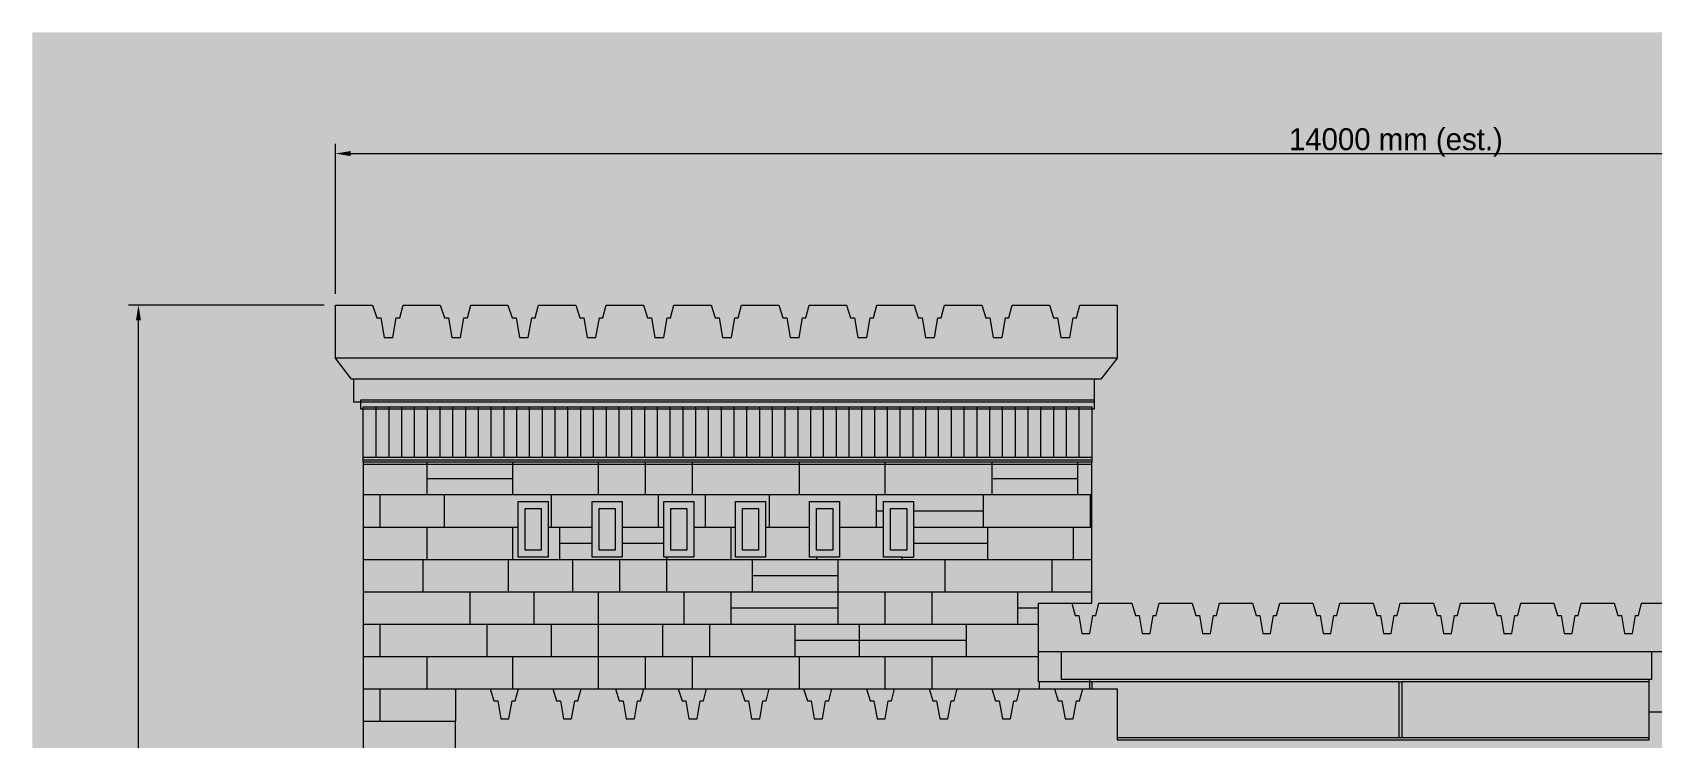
# Model space of a CAD drawing. Header units: millimetres. Extents: x -2000 to 16000, y -1200 to 12411.
# Drawn here: x -2000 to 8695, y 7748 to 12411 of the extents above; entities that cross this region are included whole.
import ezdxf

# ---------------------------------------------------------------- set-up
doc = ezdxf.new("R2010")
doc.units = ezdxf.units.MM
for name, color, linetype, lineweight, true_color in [('00_WHITE_BACKGROUND', 7, 'Continuous', 18, 0xffffff), ('01_STRUCTURE', 7, 'Continuous', 18, 0x000000), ('02_CORNICES', 7, 'Continuous', 18, 0x000000), ('03_FRAMES_DOORS', 7, 'Continuous', 18, 0x000000), ('05_STONE_JOINTS', 7, 'Continuous', 18, 0x000000), ('09_ESTIMATED_DIMS', 7, 'Continuous', 18, 0x000000)]:
    doc.layers.add(name, color=color, linetype=linetype, lineweight=lineweight, true_color=true_color)
doc.dimstyles.get("Standard").update_dxf_attribs({"dimtxt": 2.5, "dimasz": 2.5, "dimexe": 1.25, "dimexo": 0.625, "dimtad": 1, "dimcen": 2.5, "dimazin": 3, "dimtfac": 1, "dimtmove": 0, "dimatfit": 3})

msp = doc.modelspace()

# ---------------------------------------------------------------- linework, layer by layer
at = {"layer": '00_WHITE_BACKGROUND', "lineweight": 18, "true_color": 0xffffff}
msp.add_solid([(-2000, -1200), (16000, -1200), (-2000, 12410.687), (16000, 12410.687)], dxfattribs=at)
at = {"layer": '01_STRUCTURE', "color": 7, "lineweight": 18, "true_color": 0x000000}
for points in [[(183.2061, 9572.5191), (183.2061, 9587.7863), (4992.3664, 9587.7863)], [(183.2061, 9145.0382), (183.2061, 8931.2977), (183.2061, 8717.5573), (183.2061, 8503.8168), (183.2061, 8290.0763), (183.2061, 8076.3359), (183.2061, 7862.5954), (183.2061, 7648.855), (183.2061, 7435.1145), (183.2061, 7221.374), (183.2061, 7007.6336)], [(793.8931, 8076.3359), (1021.5267, 8076.3359), (1171.7557, 8076.3359), (1207.771, 8076.3359), (1435.4046, 8076.3359), (1621.6489, 8076.3359), (1736.6412, 8076.3359), (1849.2824, 8076.3359), (2035.5267, 8076.3359), (2047.3282, 8076.3359), (2263.1603, 8076.3359), (2358.0153, 8076.3359), (2449.4046, 8076.3359), (2677.0382, 8076.3359), (2863.2824, 8076.3359), (3064.1221, 8076.3359), (3090.916, 8076.3359), (3277.1603, 8076.3359), (3504.7939, 8076.3359), (3629.0076, 8076.3359), (3691.0382, 8076.3359), (3918.6718, 8076.3359), (3939.6947, 8076.3359), (4104.916, 8076.3359), (4332.5496, 8076.3359), (4518.7939, 8076.3359), (4645.8015, 8076.3359)], [(4645.8015, 8122.1374), (4641.2214, 8122.1374)], [(10290.0763, 7541.9847), (10122.1374, 7541.9847), (10122.1374, 7740.458), (10122.1374, 7923.6641), (8671.7557, 7923.6641)]]:
    msp.add_lwpolyline(points, dxfattribs=at)
at = {"layer": '02_CORNICES', "color": 7, "lineweight": 18, "true_color": 0x000000}
for points in [[(0, 10259.542), (0, 10610.687), (245.7252, 10610.687), (272.5344, 10525.1908), (299.3435, 10525.1908), (321.6794, 10396.9466), (379.7557, 10396.9466), (402.1069, 10525.1908), (424.4427, 10525.1908), (446.7786, 10610.687), (692.5038, 10610.687), (719.313, 10525.1908), (746.1221, 10525.1908), (768.458, 10396.9466), (826.5496, 10396.9466), (848.8855, 10525.1908), (871.2214, 10525.1908), (893.5573, 10610.687), (1139.2824, 10610.687), (1166.0916, 10525.1908), (1192.9008, 10525.1908), (1215.2366, 10396.9466), (1273.3282, 10396.9466), (1295.6641, 10525.1908), (1318, 10525.1908), (1340.3359, 10610.687), (1586.0611, 10610.687), (1612.8702, 10525.1908), (1639.6794, 10525.1908), (1662.0153, 10396.9466), (1720.1069, 10396.9466), (1742.4427, 10525.1908), (1764.7786, 10525.1908), (1787.1145, 10610.687), (2032.855, 10610.687), (2059.6489, 10525.1908), (2086.458, 10525.1908), (2108.7939, 10396.9466), (2166.8855, 10396.9466), (2189.2214, 10525.1908), (2211.5573, 10525.1908), (2233.8931, 10610.687), (2479.6336, 10610.687), (2506.4275, 10525.1908), (2533.2366, 10525.1908), (2555.5725, 10396.9466), (2613.6641, 10396.9466), (2636, 10525.1908), (2658.3359, 10525.1908), (2680.6718, 10610.687), (2926.4122, 10610.687), (2953.2214, 10525.1908), (2980.0153, 10525.1908), (3002.3664, 10396.9466), (3060.4427, 10396.9466), (3082.7786, 10525.1908), (3105.1145, 10525.1908), (3127.4504, 10610.687), (3373.1908, 10610.687), (3400, 10525.1908), (3426.7939, 10525.1908), (3449.145, 10396.9466), (3507.2214, 10396.9466), (3529.5573, 10525.1908), (3551.8931, 10525.1908), (3574.2443, 10610.687), (3819.9695, 10610.687), (3846.7786, 10525.1908), (3873.5725, 10525.1908), (3895.9237, 10396.9466), (3954, 10396.9466), (3976.3359, 10525.1908), (3998.6718, 10525.1908), (4021.0229, 10610.687), (4266.7481, 10610.687), (4293.5573, 10525.1908), (4320.3664, 10525.1908), (4342.7023, 10396.9466), (4400.7786, 10396.9466), (4423.1145, 10525.1908), (4445.4504, 10525.1908), (4467.8015, 10610.687), (4713.5267, 10610.687), (4740.3359, 10525.1908), (4767.145, 10525.1908), (4789.4809, 10396.9466), (4847.5573, 10396.9466), (4869.8931, 10525.1908), (4892.2443, 10525.1908), (4914.5802, 10610.687), (5160.3053, 10610.687), (5160.3053, 10259.542)], [(5160.3053, 10259.542), (0, 10259.542)], [(122.1374, 10122.1374), (106.8702, 10122.1374), (0, 10259.542)], [(5160.3053, 10259.542), (5053.4351, 10122.1374), (5007.6336, 10122.1374)], [(5007.6336, 10122.1374), (122.1374, 10122.1374)], [(167.9389, 9969.4656), (122.1374, 9969.4656), (122.1374, 10122.1374)], [(5007.6336, 10122.1374), (5007.6336, 9984.7328)], [(167.9389, 9969.4656), (167.9389, 9984.7328), (5007.6336, 9984.7328)], [(5007.6336, 9969.4656), (167.9389, 9969.4656)], [(183.2061, 9923.6641), (167.9389, 9923.6641), (167.9389, 9969.4656)], [(5007.6336, 9969.4656), (5007.6336, 9923.6641), (4992.3664, 9923.6641)], [(5007.6336, 9984.7328), (5007.6336, 9969.4656)], [(183.2061, 9923.6641), (183.2061, 9938.9313), (267.5725, 9938.9313)], [(267.5725, 9923.6641), (183.2061, 9923.6641)], [(183.2061, 9603.0534), (183.2061, 9923.6641)], [(267.5725, 9938.9313), (351.9542, 9938.9313)], [(267.5725, 9938.9313), (267.5725, 9923.6641)], [(351.9542, 9923.6641), (267.5725, 9923.6641)], [(267.5725, 9923.6641), (267.5725, 9603.0534)], [(351.9542, 9938.9313), (436.3206, 9938.9313)], [(351.9542, 9938.9313), (351.9542, 9923.6641)], [(436.3206, 9923.6641), (351.9542, 9923.6641)], [(351.9542, 9923.6641), (351.9542, 9603.0534)], [(436.3206, 9938.9313), (520.687, 9938.9313)], [(436.3206, 9938.9313), (436.3206, 9923.6641)], [(520.687, 9923.6641), (436.3206, 9923.6641)], [(436.3206, 9923.6641), (436.3206, 9603.0534)], [(520.687, 9938.9313), (605.0687, 9938.9313)], [(520.687, 9938.9313), (520.687, 9923.6641)], [(605.0687, 9923.6641), (520.687, 9923.6641)], [(520.687, 9923.6641), (520.687, 9603.0534)], [(605.0687, 9938.9313), (689.4351, 9938.9313)], [(605.0687, 9938.9313), (605.0687, 9923.6641)], [(689.4351, 9923.6641), (605.0687, 9923.6641)], [(605.0687, 9923.6641), (605.0687, 9603.0534)], [(689.4351, 9938.9313), (773.8015, 9938.9313)], [(689.4351, 9938.9313), (689.4351, 9923.6641)], [(773.8015, 9923.6641), (689.4351, 9923.6641)], [(689.4351, 9923.6641), (689.4351, 9603.0534)], [(773.8015, 9938.9313), (858.1832, 9938.9313)], [(773.8015, 9938.9313), (773.8015, 9923.6641)], [(858.1832, 9923.6641), (773.8015, 9923.6641)], [(773.8015, 9923.6641), (773.8015, 9603.0534)], [(858.1832, 9938.9313), (942.5496, 9938.9313)], [(858.1832, 9938.9313), (858.1832, 9923.6641)], [(942.5496, 9923.6641), (858.1832, 9923.6641)], [(858.1832, 9923.6641), (858.1832, 9603.0534)], [(942.5496, 9938.9313), (1026.916, 9938.9313)], [(942.5496, 9938.9313), (942.5496, 9923.6641)], [(1026.916, 9923.6641), (942.5496, 9923.6641)], [(942.5496, 9923.6641), (942.5496, 9603.0534)], [(1026.916, 9938.9313), (1111.2824, 9938.9313)], [(1026.916, 9938.9313), (1026.916, 9923.6641)], [(1111.2824, 9923.6641), (1026.916, 9923.6641)], [(1026.916, 9923.6641), (1026.916, 9603.0534)], [(1111.2824, 9938.9313), (1195.6641, 9938.9313)], [(1111.2824, 9938.9313), (1111.2824, 9923.6641)], [(1195.6641, 9923.6641), (1111.2824, 9923.6641)], [(1111.2824, 9923.6641), (1111.2824, 9603.0534)], [(1195.6641, 9938.9313), (1280.0305, 9938.9313)], [(1195.6641, 9938.9313), (1195.6641, 9923.6641)], [(1280.0305, 9923.6641), (1195.6641, 9923.6641)], [(1195.6641, 9923.6641), (1195.6641, 9603.0534)], [(1280.0305, 9938.9313), (1364.3969, 9938.9313)], [(1280.0305, 9938.9313), (1280.0305, 9923.6641)], [(1364.3969, 9923.6641), (1280.0305, 9923.6641)], [(1280.0305, 9923.6641), (1280.0305, 9603.0534)], [(1364.3969, 9938.9313), (1448.7786, 9938.9313)], [(1364.3969, 9938.9313), (1364.3969, 9923.6641)], [(1448.7786, 9923.6641), (1364.3969, 9923.6641)], [(1364.3969, 9923.6641), (1364.3969, 9603.0534)], [(1448.7786, 9938.9313), (1533.145, 9938.9313)], [(1448.7786, 9938.9313), (1448.7786, 9923.6641)], [(1533.145, 9923.6641), (1448.7786, 9923.6641)], [(1448.7786, 9923.6641), (1448.7786, 9603.0534)], [(1533.145, 9938.9313), (1617.5115, 9938.9313)], [(1533.145, 9938.9313), (1533.145, 9923.6641)], [(1617.5115, 9923.6641), (1533.145, 9923.6641)], [(1533.145, 9923.6641), (1533.145, 9603.0534)], [(1617.5115, 9938.9313), (1701.8931, 9938.9313)], [(1617.5115, 9938.9313), (1617.5115, 9923.6641)], [(1701.8931, 9923.6641), (1617.5115, 9923.6641)], [(1617.5115, 9923.6641), (1617.5115, 9603.0534)], [(1701.8931, 9938.9313), (1786.2595, 9938.9313)], [(1701.8931, 9938.9313), (1701.8931, 9923.6641)], [(1786.2595, 9923.6641), (1701.8931, 9923.6641)], [(1701.8931, 9923.6641), (1701.8931, 9603.0534)], [(1786.2595, 9938.9313), (1870.626, 9938.9313)], [(1786.2595, 9938.9313), (1786.2595, 9923.6641)], [(1870.626, 9923.6641), (1786.2595, 9923.6641)], [(1786.2595, 9923.6641), (1786.2595, 9603.0534)], [(1870.626, 9938.9313), (1955.0076, 9938.9313)], [(1870.626, 9938.9313), (1870.626, 9923.6641)], [(1955.0076, 9923.6641), (1870.626, 9923.6641)], [(1870.626, 9923.6641), (1870.626, 9603.0534)], [(1955.0076, 9938.9313), (2039.374, 9938.9313)], [(1955.0076, 9938.9313), (1955.0076, 9923.6641)], [(2039.374, 9923.6641), (1955.0076, 9923.6641)], [(1955.0076, 9923.6641), (1955.0076, 9603.0534)], [(2039.374, 9938.9313), (2123.7405, 9938.9313)], [(2039.374, 9938.9313), (2039.374, 9923.6641)], [(2123.7405, 9923.6641), (2039.374, 9923.6641)], [(2039.374, 9923.6641), (2039.374, 9603.0534)], [(2123.7405, 9938.9313), (2208.1221, 9938.9313)], [(2123.7405, 9938.9313), (2123.7405, 9923.6641)], [(2208.1221, 9923.6641), (2123.7405, 9923.6641)], [(2123.7405, 9923.6641), (2123.7405, 9603.0534)], [(2208.1221, 9938.9313), (2292.4885, 9938.9313)], [(2208.1221, 9938.9313), (2208.1221, 9923.6641)], [(2292.4885, 9923.6641), (2208.1221, 9923.6641)], [(2208.1221, 9923.6641), (2208.1221, 9603.0534)], [(2292.4885, 9938.9313), (2376.855, 9938.9313)], [(2292.4885, 9938.9313), (2292.4885, 9923.6641)], [(2376.855, 9923.6641), (2292.4885, 9923.6641)], [(2292.4885, 9923.6641), (2292.4885, 9603.0534)], [(2376.855, 9938.9313), (2461.2366, 9938.9313)], [(2376.855, 9938.9313), (2376.855, 9923.6641)], [(2461.2366, 9923.6641), (2376.855, 9923.6641)], [(2376.855, 9923.6641), (2376.855, 9603.0534)], [(2461.2366, 9938.9313), (2545.6031, 9938.9313)], [(2461.2366, 9938.9313), (2461.2366, 9923.6641)], [(2545.6031, 9923.6641), (2461.2366, 9923.6641)], [(2461.2366, 9923.6641), (2461.2366, 9603.0534)], [(2545.6031, 9938.9313), (2629.9695, 9938.9313)], [(2545.6031, 9938.9313), (2545.6031, 9923.6641)], [(2629.9695, 9923.6641), (2545.6031, 9923.6641)], [(2545.6031, 9923.6641), (2545.6031, 9603.0534)], [(2629.9695, 9938.9313), (2714.3359, 9938.9313)], [(2629.9695, 9938.9313), (2629.9695, 9923.6641)], [(2714.3359, 9923.6641), (2629.9695, 9923.6641)], [(2629.9695, 9923.6641), (2629.9695, 9603.0534)], [(2714.3359, 9938.9313), (2798.7176, 9938.9313)], [(2714.3359, 9938.9313), (2714.3359, 9923.6641)], [(2798.7176, 9923.6641), (2714.3359, 9923.6641)], [(2714.3359, 9923.6641), (2714.3359, 9603.0534)], [(2798.7176, 9938.9313), (2883.084, 9938.9313)], [(2798.7176, 9938.9313), (2798.7176, 9923.6641)], [(2883.084, 9923.6641), (2798.7176, 9923.6641)], [(2798.7176, 9923.6641), (2798.7176, 9603.0534)], [(2883.084, 9938.9313), (2967.4504, 9938.9313)], [(2883.084, 9938.9313), (2883.084, 9923.6641)], [(2967.4504, 9923.6641), (2883.084, 9923.6641)], [(2883.084, 9923.6641), (2883.084, 9603.0534)], [(2967.4504, 9938.9313), (3051.8321, 9938.9313)], [(2967.4504, 9938.9313), (2967.4504, 9923.6641)], [(3051.8321, 9923.6641), (2967.4504, 9923.6641)], [(2967.4504, 9923.6641), (2967.4504, 9603.0534)], [(3051.8321, 9938.9313), (3136.1985, 9938.9313)], [(3051.8321, 9938.9313), (3051.8321, 9923.6641)], [(3136.1985, 9923.6641), (3051.8321, 9923.6641)], [(3051.8321, 9923.6641), (3051.8321, 9603.0534)], [(3136.1985, 9938.9313), (3220.5649, 9938.9313)], [(3136.1985, 9938.9313), (3136.1985, 9923.6641)], [(3220.5649, 9923.6641), (3136.1985, 9923.6641)], [(3136.1985, 9923.6641), (3136.1985, 9603.0534)], [(3220.5649, 9938.9313), (3304.9466, 9938.9313)], [(3220.5649, 9938.9313), (3220.5649, 9923.6641)], [(3304.9466, 9923.6641), (3220.5649, 9923.6641)], [(3220.5649, 9923.6641), (3220.5649, 9603.0534)], [(3304.9466, 9938.9313), (3389.313, 9938.9313)], [(3304.9466, 9938.9313), (3304.9466, 9923.6641)], [(3389.313, 9923.6641), (3304.9466, 9923.6641)], [(3304.9466, 9923.6641), (3304.9466, 9603.0534)], [(3389.313, 9938.9313), (3473.6794, 9938.9313)], [(3389.313, 9938.9313), (3389.313, 9923.6641)], [(3473.6794, 9923.6641), (3389.313, 9923.6641)], [(3389.313, 9923.6641), (3389.313, 9603.0534)], [(3473.6794, 9938.9313), (3558.0611, 9938.9313)], [(3473.6794, 9938.9313), (3473.6794, 9923.6641)], [(3558.0611, 9923.6641), (3473.6794, 9923.6641)], [(3473.6794, 9923.6641), (3473.6794, 9603.0534)], [(3558.0611, 9938.9313), (3642.4275, 9938.9313)], [(3558.0611, 9938.9313), (3558.0611, 9923.6641)], [(3642.4275, 9923.6641), (3558.0611, 9923.6641)], [(3558.0611, 9923.6641), (3558.0611, 9603.0534)], [(3642.4275, 9938.9313), (3726.7939, 9938.9313)], [(3642.4275, 9938.9313), (3642.4275, 9923.6641)], [(3726.7939, 9923.6641), (3642.4275, 9923.6641)], [(3642.4275, 9923.6641), (3642.4275, 9603.0534)], [(3726.7939, 9938.9313), (3811.1756, 9938.9313)], [(3726.7939, 9938.9313), (3726.7939, 9923.6641)], [(3811.1756, 9923.6641), (3726.7939, 9923.6641)], [(3726.7939, 9923.6641), (3726.7939, 9603.0534)], [(3811.1756, 9938.9313), (3895.542, 9938.9313)], [(3811.1756, 9938.9313), (3811.1756, 9923.6641)], [(3895.542, 9923.6641), (3811.1756, 9923.6641)], [(3811.1756, 9923.6641), (3811.1756, 9603.0534)], [(3895.542, 9938.9313), (3979.9084, 9938.9313)], [(3895.542, 9938.9313), (3895.542, 9923.6641)], [(3979.9084, 9923.6641), (3895.542, 9923.6641)], [(3895.542, 9923.6641), (3895.542, 9603.0534)], [(3979.9084, 9938.9313), (4064.2901, 9938.9313)], [(3979.9084, 9938.9313), (3979.9084, 9923.6641)], [(4064.2901, 9923.6641), (3979.9084, 9923.6641)], [(3979.9084, 9923.6641), (3979.9084, 9603.0534)], [(4064.2901, 9938.9313), (4148.6565, 9938.9313)], [(4064.2901, 9938.9313), (4064.2901, 9923.6641)], [(4148.6565, 9923.6641), (4064.2901, 9923.6641)], [(4064.2901, 9923.6641), (4064.2901, 9603.0534)], [(4148.6565, 9938.9313), (4233.0229, 9938.9313)], [(4148.6565, 9938.9313), (4148.6565, 9923.6641)], [(4233.0229, 9923.6641), (4148.6565, 9923.6641)], [(4148.6565, 9923.6641), (4148.6565, 9603.0534)], [(4233.0229, 9938.9313), (4317.3893, 9938.9313)], [(4233.0229, 9938.9313), (4233.0229, 9923.6641)], [(4317.3893, 9923.6641), (4233.0229, 9923.6641)], [(4233.0229, 9923.6641), (4233.0229, 9603.0534)], [(4317.3893, 9938.9313), (4401.771, 9938.9313)], [(4317.3893, 9938.9313), (4317.3893, 9923.6641)], [(4401.771, 9923.6641), (4317.3893, 9923.6641)], [(4317.3893, 9923.6641), (4317.3893, 9603.0534)], [(4401.771, 9938.9313), (4486.1374, 9938.9313)], [(4401.771, 9938.9313), (4401.771, 9923.6641)], [(4486.1374, 9923.6641), (4401.771, 9923.6641)], [(4401.771, 9923.6641), (4401.771, 9603.0534)], [(4486.1374, 9938.9313), (4570.5038, 9938.9313)], [(4486.1374, 9938.9313), (4486.1374, 9923.6641)], [(4570.5038, 9923.6641), (4486.1374, 9923.6641)], [(4486.1374, 9923.6641), (4486.1374, 9603.0534)], [(4570.5038, 9938.9313), (4654.8855, 9938.9313)], [(4570.5038, 9938.9313), (4570.5038, 9923.6641)], [(4654.8855, 9923.6641), (4570.5038, 9923.6641)], [(4570.5038, 9923.6641), (4570.5038, 9603.0534)], [(4654.8855, 9938.9313), (4739.2519, 9938.9313)], [(4654.8855, 9938.9313), (4654.8855, 9923.6641)], [(4739.2519, 9923.6641), (4654.8855, 9923.6641)], [(4654.8855, 9923.6641), (4654.8855, 9603.0534)], [(4739.2519, 9938.9313), (4823.6183, 9938.9313)], [(4739.2519, 9938.9313), (4739.2519, 9923.6641)], [(4823.6183, 9923.6641), (4739.2519, 9923.6641)], [(4739.2519, 9923.6641), (4739.2519, 9603.0534)], [(4823.6183, 9938.9313), (4908, 9938.9313)], [(4823.6183, 9938.9313), (4823.6183, 9923.6641)], [(4908, 9923.6641), (4823.6183, 9923.6641)], [(4823.6183, 9923.6641), (4823.6183, 9603.0534)], [(4908, 9938.9313), (4992.3664, 9938.9313), (4992.3664, 9923.6641)], [(4908, 9938.9313), (4908, 9923.6641)], [(4992.3664, 9923.6641), (4908, 9923.6641)], [(4908, 9923.6641), (4908, 9603.0534)], [(4992.3664, 9923.6641), (4992.3664, 9603.0534)], [(267.5725, 9603.0534), (183.2061, 9603.0534)], [(183.2061, 9587.7863), (183.2061, 9603.0534)], [(4992.3664, 9557.2519), (4900, 9557.2519), (4335.1145, 9557.2519), (3629.0076, 9557.2519), (3064.1221, 9557.2519), (2358.0153, 9557.2519), (2047.3282, 9557.2519), (1736.6412, 9557.2519), (1171.7557, 9557.2519), (606.8702, 9557.2519), (183.2061, 9557.2519)], [(351.9542, 9603.0534), (267.5725, 9603.0534)], [(436.3206, 9603.0534), (351.9542, 9603.0534)], [(520.687, 9603.0534), (436.3206, 9603.0534)], [(605.0687, 9603.0534), (520.687, 9603.0534)], [(689.4351, 9603.0534), (605.0687, 9603.0534)], [(773.8015, 9603.0534), (689.4351, 9603.0534)], [(858.1832, 9603.0534), (773.8015, 9603.0534)], [(942.5496, 9603.0534), (858.1832, 9603.0534)], [(1026.916, 9603.0534), (942.5496, 9603.0534)], [(1111.2824, 9603.0534), (1026.916, 9603.0534)], [(1195.6641, 9603.0534), (1111.2824, 9603.0534)], [(1280.0305, 9603.0534), (1195.6641, 9603.0534)], [(1364.3969, 9603.0534), (1280.0305, 9603.0534)], [(1448.7786, 9603.0534), (1364.3969, 9603.0534)], [(1533.145, 9603.0534), (1448.7786, 9603.0534)], [(1617.5115, 9603.0534), (1533.145, 9603.0534)], [(1701.8931, 9603.0534), (1617.5115, 9603.0534)], [(1786.2595, 9603.0534), (1701.8931, 9603.0534)], [(1870.626, 9603.0534), (1786.2595, 9603.0534)], [(1955.0076, 9603.0534), (1870.626, 9603.0534)], [(2039.374, 9603.0534), (1955.0076, 9603.0534)], [(2123.7405, 9603.0534), (2039.374, 9603.0534)], [(2208.1221, 9603.0534), (2123.7405, 9603.0534)], [(2292.4885, 9603.0534), (2208.1221, 9603.0534)], [(2376.855, 9603.0534), (2292.4885, 9603.0534)], [(2461.2366, 9603.0534), (2376.855, 9603.0534)], [(2545.6031, 9603.0534), (2461.2366, 9603.0534)], [(2629.9695, 9603.0534), (2545.6031, 9603.0534)], [(2714.3359, 9603.0534), (2629.9695, 9603.0534)], [(2798.7176, 9603.0534), (2714.3359, 9603.0534)], [(2883.084, 9603.0534), (2798.7176, 9603.0534)], [(2967.4504, 9603.0534), (2883.084, 9603.0534)], [(3051.8321, 9603.0534), (2967.4504, 9603.0534)], [(3136.1985, 9603.0534), (3051.8321, 9603.0534)], [(3220.5649, 9603.0534), (3136.1985, 9603.0534)], [(3304.9466, 9603.0534), (3220.5649, 9603.0534)], [(3389.313, 9603.0534), (3304.9466, 9603.0534)], [(3473.6794, 9603.0534), (3389.313, 9603.0534)], [(3558.0611, 9603.0534), (3473.6794, 9603.0534)], [(3642.4275, 9603.0534), (3558.0611, 9603.0534)], [(3726.7939, 9603.0534), (3642.4275, 9603.0534)], [(3811.1756, 9603.0534), (3726.7939, 9603.0534)], [(3895.542, 9603.0534), (3811.1756, 9603.0534)], [(3979.9084, 9603.0534), (3895.542, 9603.0534)], [(4064.2901, 9603.0534), (3979.9084, 9603.0534)], [(4148.6565, 9603.0534), (4064.2901, 9603.0534)], [(4233.0229, 9603.0534), (4148.6565, 9603.0534)], [(4317.3893, 9603.0534), (4233.0229, 9603.0534)], [(4401.771, 9603.0534), (4317.3893, 9603.0534)], [(4486.1374, 9603.0534), (4401.771, 9603.0534)], [(4570.5038, 9603.0534), (4486.1374, 9603.0534)], [(4654.8855, 9603.0534), (4570.5038, 9603.0534)], [(4739.2519, 9603.0534), (4654.8855, 9603.0534)], [(4823.6183, 9603.0534), (4739.2519, 9603.0534)], [(4908, 9603.0534), (4823.6183, 9603.0534)], [(4992.3664, 9603.0534), (4908, 9603.0534)], [(4992.3664, 9603.0534), (4992.3664, 9587.7863), (4992.3664, 9572.5191)], [(4793.8931, 8320.6107), (4641.2214, 8320.6107), (4641.2214, 8503.8168), (4641.2214, 8610.687), (4641.2214, 8641.2214), (4860.0916, 8641.2214), (4883.9695, 8561.8321), (4907.8473, 8561.8321), (4927.7557, 8442.7481), (4979.4809, 8442.7481), (4999.3893, 8561.8321), (5019.2824, 8561.8321), (5039.1756, 8641.2214), (5258.0611, 8641.2214), (5281.9389, 8561.8321), (5305.8168, 8561.8321), (5325.7099, 8442.7481), (5377.4504, 8442.7481), (5397.3435, 8561.8321), (5417.2366, 8561.8321), (5437.145, 8641.2214), (5656.0153, 8641.2214), (5679.8931, 8561.8321), (5703.771, 8561.8321), (5723.6641, 8442.7481), (5775.4046, 8442.7481), (5795.2977, 8561.8321), (5815.2061, 8561.8321), (5835.0992, 8641.2214), (6053.9847, 8641.2214), (6077.8626, 8561.8321), (6101.7405, 8561.8321), (6121.6336, 8442.7481), (6173.3588, 8442.7481), (6193.2672, 8561.8321), (6213.1603, 8561.8321), (6233.0534, 8641.2214), (6451.9389, 8641.2214), (6475.8168, 8561.8321), (6499.6947, 8561.8321), (6519.5878, 8442.7481), (6571.3282, 8442.7481), (6591.2214, 8561.8321), (6611.1145, 8561.8321), (6631.0229, 8641.2214), (6849.8931, 8641.2214), (6873.771, 8561.8321), (6897.6489, 8561.8321), (6917.5573, 8442.7481), (6969.2824, 8442.7481), (6989.1756, 8561.8321), (7009.084, 8561.8321), (7028.9771, 8641.2214), (7247.8626, 8641.2214), (7271.7405, 8561.8321), (7295.6183, 8561.8321), (7315.5115, 8442.7481), (7367.2519, 8442.7481), (7387.145, 8561.8321), (7407.0382, 8561.8321), (7426.9313, 8641.2214), (7645.8168, 8641.2214), (7669.6947, 8561.8321), (7693.5725, 8561.8321), (7713.4656, 8442.7481), (7765.2061, 8442.7481), (7785.0992, 8561.8321), (7804.9924, 8561.8321), (7824.9008, 8641.2214), (8043.771, 8641.2214), (8067.6489, 8561.8321), (8091.5267, 8561.8321), (8111.4351, 8442.7481), (8163.1603, 8442.7481), (8183.0687, 8561.8321), (8202.9618, 8561.8321), (8222.855, 8641.2214), (8441.7405, 8641.2214), (8465.6183, 8561.8321), (8489.4962, 8561.8321), (8509.3893, 8442.7481), (8561.1298, 8442.7481), (8581.0229, 8561.8321), (8600.916, 8561.8321), (8620.8244, 8641.2214), (8839.6947, 8641.2214)], [(8687.0229, 8320.6107), (4793.8931, 8320.6107)], [(4977.0992, 8137.4046), (4793.8931, 8137.4046), (4793.8931, 8320.6107)], [(8687.0229, 8320.6107), (8687.0229, 8137.4046), (8671.7557, 8137.4046)], [(8839.6947, 8320.6107), (8687.0229, 8320.6107)], [(8671.7557, 8137.4046), (4977.0992, 8137.4046)], [(4977.0992, 8137.4046), (4977.0992, 8122.1374), (4977.0992, 8076.3359), (4992.3664, 8076.3359), (5160.3053, 8076.3359), (5160.3053, 7755.7252), (7022.9008, 7755.7252)], [(7039.6947, 7755.7252), (8671.7557, 7755.7252), (8671.7557, 7923.6641), (8671.7557, 8122.1374), (8671.7557, 8137.4046)], [(1021.5267, 8076.3359), (1046.3511, 7996.9466), (1071.1908, 7996.9466), (1091.8779, 7877.8626), (1145.6947, 7877.8626), (1166.3817, 7996.9466), (1187.084, 7996.9466), (1207.771, 8076.3359)], [(1435.4046, 8076.3359), (1460.2443, 7996.9466), (1485.0687, 7996.9466), (1505.7557, 7877.8626), (1559.5725, 7877.8626), (1580.2595, 7996.9466), (1600.9618, 7996.9466), (1621.6489, 8076.3359)], [(1849.2824, 8076.3359), (1874.1221, 7996.9466), (1898.9466, 7996.9466), (1919.6336, 7877.8626), (1973.4504, 7877.8626), (1994.1374, 7996.9466), (2014.8397, 7996.9466), (2035.5267, 8076.3359)], [(2263.1603, 8076.3359), (2288, 7996.9466), (2312.8244, 7996.9466), (2333.5267, 7877.8626), (2387.3282, 7877.8626), (2408.0153, 7996.9466), (2428.7176, 7996.9466), (2449.4046, 8076.3359)], [(2677.0382, 8076.3359), (2701.8779, 7996.9466), (2726.7023, 7996.9466), (2747.4046, 7877.8626), (2801.2061, 7877.8626), (2821.8931, 7996.9466), (2842.5954, 7996.9466), (2863.2824, 8076.3359)], [(3090.916, 8076.3359), (3115.7557, 7996.9466), (3140.5802, 7996.9466), (3161.2824, 7877.8626), (3215.084, 7877.8626), (3235.771, 7996.9466), (3256.4733, 7996.9466), (3277.1603, 8076.3359)], [(3504.7939, 8076.3359), (3529.6336, 7996.9466), (3554.458, 7996.9466), (3575.1603, 7877.8626), (3628.9618, 7877.8626), (3649.6489, 7996.9466), (3670.3511, 7996.9466), (3691.0382, 8076.3359)], [(3918.6718, 8076.3359), (3943.5115, 7996.9466), (3968.3359, 7996.9466), (3989.0382, 7877.8626), (4042.8397, 7877.8626), (4063.5267, 7996.9466), (4084.229, 7996.9466), (4104.916, 8076.3359)], [(4332.5496, 8076.3359), (4357.3893, 7996.9466), (4382.2137, 7996.9466), (4402.916, 7877.8626), (4456.7176, 7877.8626), (4477.4046, 7996.9466), (4498.1069, 7996.9466), (4518.7939, 8076.3359)], [(4746.4275, 8076.3359), (4771.2672, 7996.9466), (4796.0916, 7996.9466), (4816.7939, 7877.8626), (4870.5954, 7877.8626), (4891.2824, 7996.9466), (4911.9847, 7996.9466), (4932.6718, 8076.3359)], [(7022.9008, 7755.7252), (7022.9008, 8122.1374), (7039.6947, 8122.1374), (7039.6947, 7755.7252)], [(7022.9008, 7755.7252), (7039.6947, 7755.7252)]]:
    msp.add_lwpolyline(points, dxfattribs=at)
at = {"layer": '03_FRAMES_DOORS', "color": 7, "lineweight": 18, "true_color": 0x000000}
for points in [[(1694.6565, 9312.9771), (1893.1298, 9312.9771), (1893.1298, 9145.0382), (1893.1298, 9038.1679), (1893.1298, 8946.5649), (1694.6565, 8946.5649), (1694.6565, 9038.1679), (1694.6565, 9145.0382)], [(2167.9389, 9312.9771), (2366.4122, 9312.9771), (2366.4122, 9145.0382), (2366.4122, 8946.5649), (2188.5496, 8946.5649), (2167.9389, 8946.5649), (2167.9389, 9038.1679), (2167.9389, 9145.0382)], [(1251.9084, 9267.1756), (1358.7786, 9267.1756), (1358.7786, 8992.3664), (1251.9084, 8992.3664)], [(1740.458, 9267.1756), (1847.3282, 9267.1756), (1847.3282, 8992.3664), (1740.458, 8992.3664)], [(2213.7405, 9267.1756), (2320.6107, 9267.1756), (2320.6107, 8992.3664), (2213.7405, 8992.3664)], [(2687.0229, 9267.1756), (2793.8931, 9267.1756), (2793.8931, 8992.3664), (2687.0229, 8992.3664)], [(3175.5725, 9267.1756), (3282.4427, 9267.1756), (3282.4427, 8992.3664), (3175.5725, 8992.3664)], [(3664.1221, 9267.1756), (3770.9924, 9267.1756), (3770.9924, 8992.3664), (3664.1221, 8992.3664)]]:
    msp.add_lwpolyline(points, close=True, dxfattribs=at)
for points in [[(3328.2443, 9312.9771), (3328.2443, 9145.0382), (3328.2443, 8946.5649), (3177.0992, 8946.5649)], [(3741.9847, 8946.5649), (3618.3206, 8946.5649), (3618.3206, 9145.0382), (3618.3206, 9251.9084)], [(1404.5802, 9145.0382), (1404.5802, 8946.5649), (1206.1069, 8946.5649), (1206.1069, 9145.0382)], [(3816.7939, 9145.0382), (3816.7939, 9038.1679), (3816.7939, 8946.5649)]]:
    msp.add_lwpolyline(points, dxfattribs=at)
at = {"layer": '05_STONE_JOINTS', "color": 7, "lineweight": 18, "true_color": 0x000000}
for points in [[(606.8702, 9572.5191), (183.2061, 9572.5191), (183.2061, 9557.2519), (183.2061, 9358.7786)], [(1171.7557, 9572.5191), (606.8702, 9572.5191)], [(606.8702, 9465.6489), (606.8702, 9557.2519), (606.8702, 9572.5191)], [(1736.6412, 9572.5191), (1171.7557, 9572.5191)], [(1171.7557, 9465.6489), (1171.7557, 9557.2519), (1171.7557, 9572.5191)], [(2047.3282, 9572.5191), (1736.6412, 9572.5191)], [(1736.6412, 9358.7786), (1736.6412, 9557.2519), (1736.6412, 9572.5191)], [(2358.0153, 9572.5191), (2047.3282, 9572.5191)], [(2047.3282, 9358.7786), (2047.3282, 9557.2519), (2047.3282, 9572.5191)], [(3064.1221, 9572.5191), (2358.0153, 9572.5191)], [(2358.0153, 9358.7786), (2358.0153, 9557.2519), (2358.0153, 9572.5191)], [(3629.0076, 9572.5191), (3064.1221, 9572.5191)], [(3064.1221, 9358.7786), (3064.1221, 9557.2519), (3064.1221, 9572.5191)], [(4335.1145, 9572.5191), (3629.0076, 9572.5191)], [(3629.0076, 9358.7786), (3629.0076, 9557.2519), (3629.0076, 9572.5191)], [(4900, 9572.5191), (4335.1145, 9572.5191)], [(4335.1145, 9465.6489), (4335.1145, 9557.2519), (4335.1145, 9572.5191)], [(4992.3664, 9358.7786), (4992.3664, 9557.2519), (4992.3664, 9572.5191), (4900, 9572.5191)], [(4900, 9465.6489), (4900, 9557.2519), (4900, 9572.5191)], [(606.8702, 9465.6489), (1171.7557, 9465.6489)], [(606.8702, 9358.7786), (606.8702, 9465.6489)], [(1171.7557, 9358.7786), (1171.7557, 9465.6489)], [(4335.1145, 9465.6489), (4900, 9465.6489)], [(4335.1145, 9358.7786), (4335.1145, 9465.6489)], [(4900, 9358.7786), (4900, 9465.6489)], [(183.2061, 9358.7786), (296.1832, 9358.7786)], [(183.2061, 9358.7786), (183.2061, 9145.0382), (296.1832, 9145.0382)], [(296.1832, 9358.7786), (606.8702, 9358.7786)], [(296.1832, 9145.0382), (296.1832, 9358.7786)], [(606.8702, 9358.7786), (719.8473, 9358.7786)], [(719.8473, 9358.7786), (1171.7557, 9358.7786)], [(719.8473, 9145.0382), (719.8473, 9358.7786)], [(1171.7557, 9358.7786), (1425.9542, 9358.7786)], [(1171.7557, 9145.0382), (1206.1069, 9145.0382), (1206.1069, 9312.9771), (1404.5802, 9312.9771), (1404.5802, 9145.0382), (1425.9542, 9145.0382)], [(1425.9542, 9358.7786), (1736.6412, 9358.7786)], [(1425.9542, 9145.0382), (1425.9542, 9358.7786)], [(1736.6412, 9358.7786), (2047.3282, 9358.7786)], [(2047.3282, 9358.7786), (2132.0611, 9358.7786)], [(2132.0611, 9358.7786), (2358.0153, 9358.7786)], [(2132.0611, 9145.0382), (2132.0611, 9358.7786)], [(2358.0153, 9358.7786), (2442.7481, 9358.7786)], [(2442.7481, 9358.7786), (2866.4122, 9358.7786)], [(2442.7481, 9145.0382), (2442.7481, 9358.7786)], [(2641.2214, 9145.0382), (2641.2214, 9312.9771), (2839.6947, 9312.9771), (2839.6947, 9145.0382)], [(2866.4122, 9358.7786), (3064.1221, 9358.7786)], [(2866.4122, 9145.0382), (2866.4122, 9358.7786)], [(3064.1221, 9358.7786), (3572.5191, 9358.7786)], [(3129.771, 9145.0382), (3129.771, 9312.9771), (3328.2443, 9312.9771)], [(3572.5191, 9358.7786), (3629.0076, 9358.7786)], [(3572.5191, 9251.9084), (3572.5191, 9358.7786)], [(3572.5191, 9251.9084), (3618.3206, 9251.9084), (3618.3206, 9312.9771), (3816.7939, 9312.9771), (3816.7939, 9251.9084)], [(3629.0076, 9358.7786), (4278.626, 9358.7786)], [(4278.626, 9358.7786), (4335.1145, 9358.7786)], [(4278.626, 9251.9084), (4278.626, 9358.7786)], [(4335.1145, 9358.7786), (4900, 9358.7786)], [(4900, 9358.7786), (4984.7328, 9358.7786)], [(4984.7328, 9358.7786), (4992.3664, 9358.7786)], [(4984.7328, 9251.9084), (4984.7328, 9358.7786)], [(4992.3664, 9251.9084), (4992.3664, 9358.7786)], [(3572.5191, 9145.0382), (3572.5191, 9251.9084)], [(3816.7939, 9251.9084), (4278.626, 9251.9084)], [(3816.7939, 9251.9084), (3816.7939, 9145.0382), (4278.626, 9145.0382)], [(4278.626, 9145.0382), (4278.626, 9251.9084)], [(4984.7328, 9251.9084), (4992.3664, 9251.9084)], [(4984.7328, 9145.0382), (4984.7328, 9251.9084)], [(4992.3664, 9145.0382), (4992.3664, 9251.9084)], [(296.1832, 9145.0382), (606.8702, 9145.0382)], [(606.8702, 9145.0382), (719.8473, 9145.0382)], [(606.8702, 8931.2977), (606.8702, 9145.0382)], [(719.8473, 9145.0382), (1171.7557, 9145.0382)], [(1171.7557, 8931.2977), (1171.7557, 9145.0382)], [(1425.9542, 9145.0382), (1482.4427, 9145.0382)], [(1482.4427, 9145.0382), (1694.6565, 9145.0382)], [(1482.4427, 9038.1679), (1482.4427, 9145.0382)], [(1893.1298, 9145.0382), (2132.0611, 9145.0382)], [(2132.0611, 9145.0382), (2167.9389, 9145.0382)], [(2366.4122, 9145.0382), (2442.7481, 9145.0382)], [(2442.7481, 9145.0382), (2612.2137, 9145.0382)], [(2612.2137, 9145.0382), (2641.2214, 9145.0382)], [(2612.2137, 8931.2977), (2612.2137, 9145.0382)], [(2839.6947, 9145.0382), (2839.6947, 8946.5649), (2641.2214, 8946.5649), (2641.2214, 9145.0382)], [(2839.6947, 9145.0382), (2866.4122, 9145.0382)], [(2866.4122, 9145.0382), (3129.771, 9145.0382)], [(3177.0992, 8931.2977), (3177.0992, 8946.5649), (3129.771, 8946.5649), (3129.771, 9145.0382)], [(3328.2443, 9145.0382), (3572.5191, 9145.0382)], [(3572.5191, 9145.0382), (3618.3206, 9145.0382)], [(4278.626, 9145.0382), (4306.8702, 9145.0382)], [(4306.8702, 9145.0382), (4871.7557, 9145.0382)], [(4306.8702, 9038.1679), (4306.8702, 9145.0382)], [(4871.7557, 9145.0382), (4984.7328, 9145.0382)], [(4871.7557, 8931.2977), (4871.7557, 9145.0382)], [(4984.7328, 9145.0382), (4992.3664, 9145.0382)], [(4992.3664, 8931.2977), (4992.3664, 9145.0382)], [(1482.4427, 9038.1679), (1694.6565, 9038.1679)], [(1482.4427, 8931.2977), (1482.4427, 9038.1679)], [(1893.1298, 9038.1679), (2167.9389, 9038.1679)], [(3816.7939, 9038.1679), (4306.8702, 9038.1679)], [(4306.8702, 8931.2977), (4306.8702, 9038.1679)], [(183.2061, 8931.2977), (578.626, 8931.2977)], [(578.626, 8931.2977), (606.8702, 8931.2977)], [(578.626, 8717.5573), (578.626, 8931.2977)], [(606.8702, 8931.2977), (1143.5115, 8931.2977)], [(1143.5115, 8931.2977), (1171.7557, 8931.2977)], [(1143.5115, 8717.5573), (1143.5115, 8931.2977)], [(1171.7557, 8931.2977), (1482.4427, 8931.2977)], [(1482.4427, 8931.2977), (1567.1756, 8931.2977)], [(1567.1756, 8931.2977), (1877.8626, 8931.2977)], [(1567.1756, 8717.5573), (1567.1756, 8931.2977)], [(1877.8626, 8931.2977), (2188.5496, 8931.2977)], [(1877.8626, 8717.5573), (1877.8626, 8931.2977)], [(2188.5496, 8931.2977), (2188.5496, 8946.5649)], [(2188.5496, 8931.2977), (2612.2137, 8931.2977)], [(2188.5496, 8717.5573), (2188.5496, 8931.2977)], [(2612.2137, 8931.2977), (2753.4351, 8931.2977)], [(2753.4351, 8931.2977), (3177.0992, 8931.2977)], [(2753.4351, 8824.4275), (2753.4351, 8931.2977)], [(3177.0992, 8931.2977), (3318.3206, 8931.2977)], [(3318.3206, 8931.2977), (3741.9847, 8931.2977)], [(3318.3206, 8824.4275), (3318.3206, 8931.2977)], [(3741.9847, 8931.2977), (3741.9847, 8946.5649), (3816.7939, 8946.5649)], [(3741.9847, 8931.2977), (4024.4275, 8931.2977)], [(4024.4275, 8931.2977), (4306.8702, 8931.2977)], [(4024.4275, 8717.5573), (4024.4275, 8931.2977)], [(4306.8702, 8931.2977), (4730.5344, 8931.2977)], [(4730.5344, 8931.2977), (4871.7557, 8931.2977)], [(4730.5344, 8717.5573), (4730.5344, 8931.2977)], [(4871.7557, 8931.2977), (4992.3664, 8931.2977)], [(4992.3664, 8717.5573), (4992.3664, 8931.2977)], [(2753.4351, 8824.4275), (3318.3206, 8824.4275)], [(2753.4351, 8717.5573), (2753.4351, 8824.4275)], [(3318.3206, 8717.5573), (3318.3206, 8824.4275)], [(183.2061, 8717.5573), (578.626, 8717.5573)], [(578.626, 8717.5573), (889.313, 8717.5573)], [(889.313, 8717.5573), (1143.5115, 8717.5573)], [(889.313, 8503.8168), (889.313, 8717.5573)], [(1143.5115, 8717.5573), (1312.9771, 8717.5573)], [(1312.9771, 8717.5573), (1567.1756, 8717.5573)], [(1312.9771, 8503.8168), (1312.9771, 8717.5573)], [(1567.1756, 8717.5573), (1736.6412, 8717.5573)], [(1736.6412, 8717.5573), (1877.8626, 8717.5573)], [(1736.6412, 8503.8168), (1736.6412, 8717.5573)], [(1877.8626, 8717.5573), (2188.5496, 8717.5573)], [(2188.5496, 8717.5573), (2301.5267, 8717.5573)], [(2301.5267, 8717.5573), (2612.2137, 8717.5573)], [(2301.5267, 8503.8168), (2301.5267, 8717.5573)], [(2612.2137, 8717.5573), (2753.4351, 8717.5573)], [(2612.2137, 8610.687), (2612.2137, 8717.5573)], [(2753.4351, 8717.5573), (3318.3206, 8717.5573)], [(3318.3206, 8717.5573), (3629.0076, 8717.5573)], [(3318.3206, 8610.687), (3318.3206, 8717.5573)], [(3629.0076, 8717.5573), (3939.6947, 8717.5573)], [(3629.0076, 8503.8168), (3629.0076, 8717.5573)], [(3939.6947, 8717.5573), (4024.4275, 8717.5573)], [(3939.6947, 8503.8168), (3939.6947, 8717.5573)], [(4024.4275, 8717.5573), (4504.5802, 8717.5573)], [(4504.5802, 8717.5573), (4730.5344, 8717.5573)], [(4504.5802, 8610.687), (4504.5802, 8717.5573)], [(4730.5344, 8717.5573), (4992.3664, 8717.5573)], [(4860.0916, 8641.2214), (4992.3664, 8641.2214), (4992.3664, 8717.5573)], [(2612.2137, 8610.687), (3318.3206, 8610.687)], [(2612.2137, 8503.8168), (2612.2137, 8610.687)], [(3318.3206, 8503.8168), (3318.3206, 8610.687)], [(4504.5802, 8610.687), (4641.2214, 8610.687)], [(4504.5802, 8503.8168), (4504.5802, 8610.687)], [(183.2061, 8503.8168), (296.1832, 8503.8168)], [(296.1832, 8503.8168), (889.313, 8503.8168)], [(296.1832, 8290.0763), (296.1832, 8503.8168)], [(889.313, 8503.8168), (1002.2901, 8503.8168)], [(1002.2901, 8503.8168), (1312.9771, 8503.8168)], [(1002.2901, 8290.0763), (1002.2901, 8503.8168)], [(1312.9771, 8503.8168), (1425.9542, 8503.8168)], [(1425.9542, 8503.8168), (1736.6412, 8503.8168)], [(1425.9542, 8290.0763), (1425.9542, 8503.8168)], [(1736.6412, 8503.8168), (2160.3053, 8503.8168)], [(1736.6412, 8290.0763), (1736.6412, 8503.8168)], [(2160.3053, 8503.8168), (2301.5267, 8503.8168)], [(2160.3053, 8290.0763), (2160.3053, 8503.8168)], [(2301.5267, 8503.8168), (2470.9924, 8503.8168)], [(2470.9924, 8503.8168), (2612.2137, 8503.8168)], [(2470.9924, 8290.0763), (2470.9924, 8503.8168)], [(2612.2137, 8503.8168), (3035.8779, 8503.8168)], [(3035.8779, 8503.8168), (3318.3206, 8503.8168)], [(3035.8779, 8396.9466), (3035.8779, 8503.8168)], [(3318.3206, 8503.8168), (3459.542, 8503.8168)], [(3459.542, 8503.8168), (3629.0076, 8503.8168)], [(3459.542, 8396.9466), (3459.542, 8503.8168)], [(3629.0076, 8503.8168), (3939.6947, 8503.8168)], [(3939.6947, 8503.8168), (4165.6489, 8503.8168)], [(4165.6489, 8503.8168), (4504.5802, 8503.8168)], [(4165.6489, 8396.9466), (4165.6489, 8503.8168)], [(4504.5802, 8503.8168), (4641.2214, 8503.8168)], [(3035.8779, 8396.9466), (3459.542, 8396.9466)], [(3035.8779, 8290.0763), (3035.8779, 8396.9466)], [(3459.542, 8396.9466), (4165.6489, 8396.9466)], [(3459.542, 8290.0763), (3459.542, 8396.9466)], [(4165.6489, 8290.0763), (4165.6489, 8396.9466)], [(183.2061, 8290.0763), (296.1832, 8290.0763)], [(296.1832, 8290.0763), (606.8702, 8290.0763)], [(606.8702, 8290.0763), (1002.2901, 8290.0763)], [(606.8702, 8076.3359), (606.8702, 8290.0763)], [(1002.2901, 8290.0763), (1171.7557, 8290.0763)], [(1171.7557, 8290.0763), (1425.9542, 8290.0763)], [(1171.7557, 8076.3359), (1171.7557, 8290.0763)], [(1425.9542, 8290.0763), (1736.6412, 8290.0763)], [(1736.6412, 8290.0763), (2047.3282, 8290.0763)], [(1736.6412, 8076.3359), (1736.6412, 8290.0763)], [(2047.3282, 8290.0763), (2160.3053, 8290.0763)], [(2047.3282, 8076.3359), (2047.3282, 8290.0763)], [(2160.3053, 8290.0763), (2358.0153, 8290.0763)], [(2358.0153, 8290.0763), (2470.9924, 8290.0763)], [(2358.0153, 8076.3359), (2358.0153, 8290.0763)], [(2470.9924, 8290.0763), (3035.8779, 8290.0763)], [(3035.8779, 8290.0763), (3064.1221, 8290.0763)], [(3064.1221, 8290.0763), (3459.542, 8290.0763)], [(3064.1221, 8076.3359), (3064.1221, 8290.0763)], [(3459.542, 8290.0763), (3629.0076, 8290.0763)], [(3629.0076, 8290.0763), (3939.6947, 8290.0763)], [(3629.0076, 8076.3359), (3629.0076, 8290.0763)], [(3939.6947, 8290.0763), (4165.6489, 8290.0763)], [(3939.6947, 8076.3359), (3939.6947, 8290.0763)], [(4165.6489, 8290.0763), (4641.2214, 8290.0763)], [(4641.2214, 8290.0763), (4641.2214, 8320.6107)], [(4641.2214, 8122.1374), (4641.2214, 8290.0763)], [(183.2061, 8076.3359), (296.1832, 8076.3359)], [(296.1832, 8076.3359), (606.8702, 8076.3359)], [(296.1832, 7862.5954), (296.1832, 8076.3359)], [(606.8702, 8076.3359), (793.8931, 8076.3359), (793.8931, 7862.5954)], [(4992.3664, 8122.1374), (4977.0992, 8122.1374), (4645.8015, 8122.1374), (4645.8015, 8076.3359), (4746.4275, 8076.3359), (4932.6718, 8076.3359), (4977.0992, 8076.3359)], [(7022.9008, 8122.1374), (4992.3664, 8122.1374)], [(4992.3664, 8122.1374), (4992.3664, 8076.3359)], [(8671.7557, 8122.1374), (7039.6947, 8122.1374)], [(183.2061, 7862.5954), (296.1832, 7862.5954)], [(296.1832, 7862.5954), (793.8931, 7862.5954)], [(793.8931, 7648.855), (793.8931, 7740.458), (793.8931, 7862.5954)], [(5160.3053, 7755.7252), (5160.3053, 7740.458), (8671.7557, 7740.458), (8671.7557, 7755.7252)]]:
    msp.add_lwpolyline(points, dxfattribs=at)

# ---------------------------------------------------------------- dimensions: what is measured, and where the dimension line sits
at = {"layer": '09_ESTIMATED_DIMS', "lineweight": 18, "true_color": 0x000000}
msp.add_linear_dim(base=(0, 11610.687), p1=(0, 10610.687), p2=(14000, 8076.3359), text='<> mm (est.)', dimstyle='Standard', override={"dimtxt": 145, "dimasz": 100, "dimexe": 65, "dimexo": 75, "dimtad": 1, "dimdec": 0, "dimclrd": 0, "dimclre": 0, "dimclrt": 0, "dimlwd": 18, "dimlwe": 18}, dxfattribs=at).render()
msp.add_linear_dim(base=(-1300, 0), p1=(-381.6794, 0), p2=(0, 10610.687), angle=90, text='<> mm (est.)', dimstyle='Standard', override={"dimtxt": 145, "dimasz": 100, "dimexe": 65, "dimexo": 75, "dimtad": 1, "dimdec": 0, "dimclrd": 0, "dimclre": 0, "dimclrt": 0, "dimlwd": 18, "dimlwe": 18}, dxfattribs=at).render()

doc.saveas('drawing.dxf')
